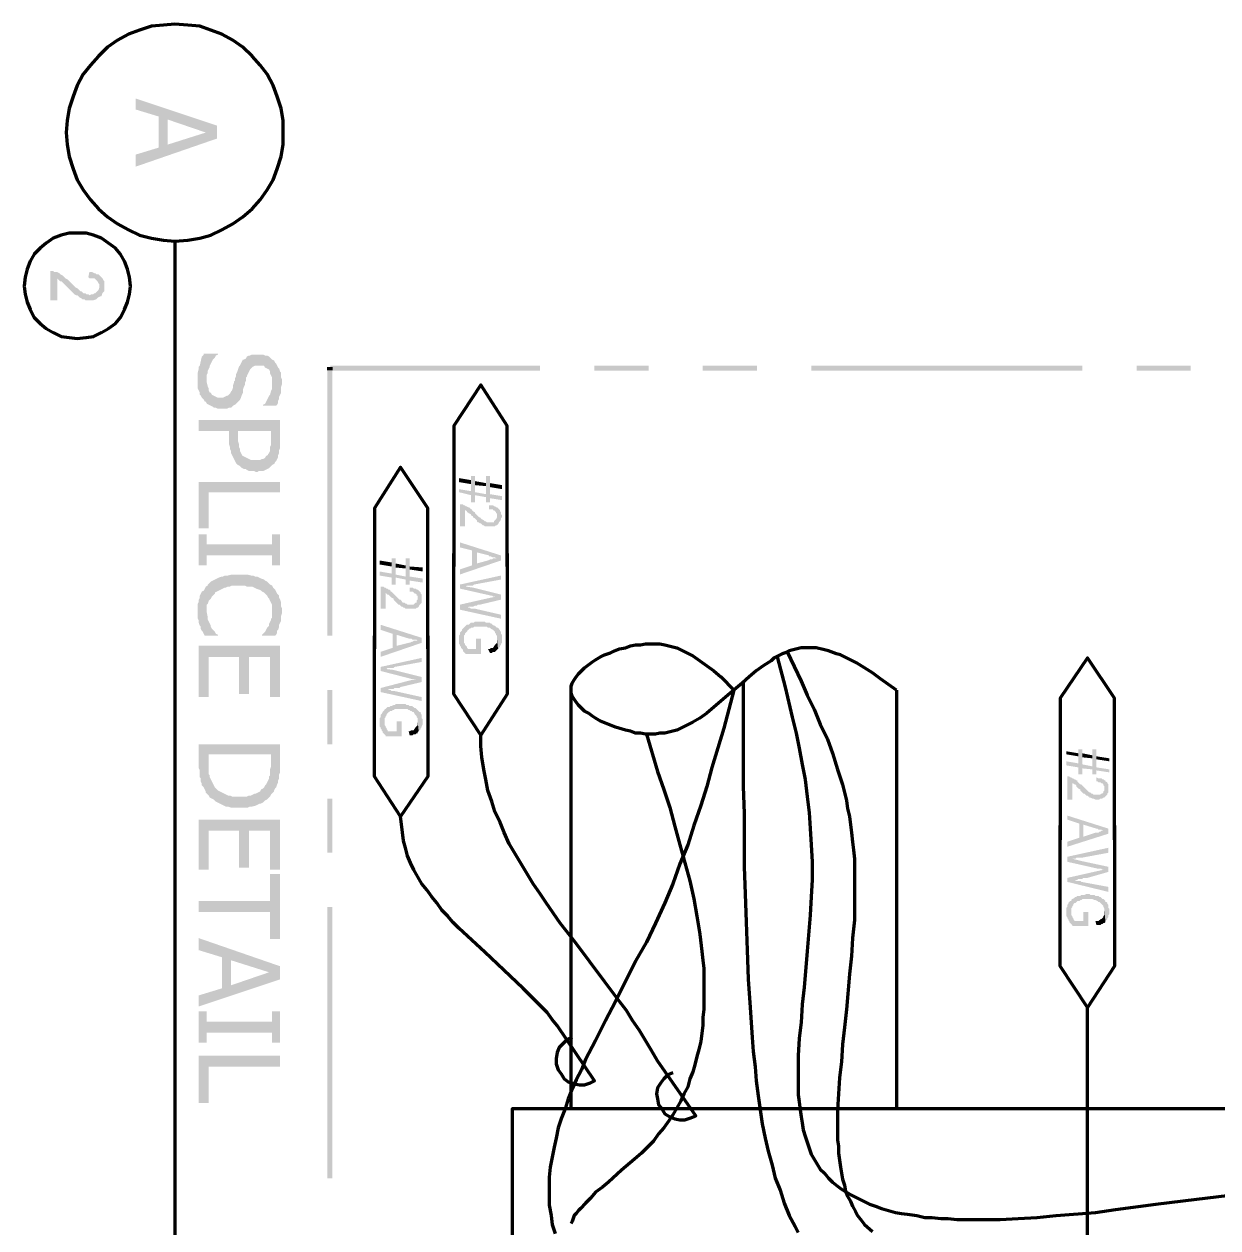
# Model space of a CAD drawing. Header units: inches. Extents: x -186 to 186, y -282 to 282.
# Drawn here: x 82.15 to 126.19, y 80.31 to 124.7 of the extents above; entities that cross this region are included whole.
import ezdxf

# ---------------------------------------------------------------- set-up
doc = ezdxf.new("R2010")
doc.units = ezdxf.units.IN
doc.header["$MEASUREMENT"] = 0
doc.layers.add('H', color=7, linetype='CONTINUOUS', lineweight=100)
doc.layers.add('P', color=250, linetype='CONTINUOUS', lineweight=100)

msp = doc.modelspace()

# ---------------------------------------------------------------- hatches: boundary and pattern name
at = {"layer": 'H', "linetype": 'Continuous'}
for points in [[(89.259, 120.481), (89.259, 120.963), (86.259, 121.963), (86.259, 121.556), (87.111, 121.296), (87.111, 120.148), (87.444, 121.185), (88.852, 120.704)], [(89.259, 120.481), (88.852, 120.704), (87.444, 120.259), (87.444, 121.185), (87.111, 120.148), (86.259, 119.889), (86.259, 119.444)], [(84.963, 114.667), (84.926, 115.037), (84.926, 115), (84.889, 114.889), (84.852, 114.852), (84.815, 114.815), (84.778, 114.778), (84.741, 114.778), (84.704, 114.741), (84.63, 114.741), (84.556, 114.704), (84.519, 114.741), (84.444, 114.741), (84.407, 114.778), (84.333, 114.778), (84.296, 114.815), (84.259, 114.852), (84.222, 114.852), (84.185, 114.889), (84.148, 114.926), (84.111, 114.963), (84.037, 115), (83.815, 115.222), (83.778, 115.259), (83.741, 115.296), (83.667, 115.333), (83.63, 115.37), (83.593, 115.407), (83.556, 115.444), (83.481, 115.481), (83.444, 115.519), (83.37, 115.556), (83.259, 115.556), (83.222, 115.593), (83.185, 115.593), (83.111, 115.593), (83.111, 114.519), (83.37, 114.519), (83.37, 115.333), (83.407, 115.296), (83.444, 115.259), (83.481, 115.222), (83.519, 115.222), (83.556, 115.185), (83.593, 115.148), (83.63, 115.111), (83.741, 115), (83.778, 114.963), (83.852, 114.889), (83.889, 114.852), (83.926, 114.815), (84, 114.741), (84.074, 114.704), (84.111, 114.704), (84.148, 114.667), (84.185, 114.63), (84.259, 114.593), (84.296, 114.556), (84.37, 114.556), (84.407, 114.519), (84.481, 114.519), (84.519, 114.519), (84.667, 114.519), (84.704, 114.519), (84.815, 114.556), (84.852, 114.593), (84.889, 114.63)], [(85.111, 115.037), (85.111, 115.111), (85.111, 115.185), (85.111, 115.222), (85.074, 115.259), (85.037, 115.333), (85, 115.37), (84.963, 115.407), (84.926, 115.444), (84.889, 115.481), (84.815, 115.481), (84.778, 115.519), (84.741, 115.519), (84.667, 115.556), (84.63, 115.556), (84.556, 115.556), (84.519, 115.37), (84.556, 115.333), (84.63, 115.333), (84.741, 115.333), (84.778, 115.296), (84.815, 115.259), (84.852, 115.222), (84.889, 115.148), (84.926, 115.111), (84.926, 115.037), (84.963, 114.667), (85, 114.667), (85.037, 114.778), (85.074, 114.815), (85.111, 114.852), (85.111, 114.889), (85.111, 114.963)], [(89.296, 112.519), (89.296, 112.556), (88.778, 112.556), (88.778, 112.519), (88.704, 112.444), (88.63, 112.111), (88.593, 112.074), (88.593, 112), (88.556, 111.852), (88.556, 111.741), (88.556, 111.407), (88.556, 111.333), (88.556, 111.259), (88.593, 111.185), (88.63, 111.111), (88.63, 111.037), (88.667, 111), (88.704, 110.926), (88.778, 110.852), (88.815, 110.778), (88.852, 110.778), (88.889, 111.593), (88.889, 111.667), (88.889, 111.778), (88.926, 111.852), (88.926, 111.926), (89, 112.074), (89, 112.111), (89.037, 112.185), (89.074, 112.259), (89.111, 112.333), (89.185, 112.407), (89.222, 112.481)], [(91.37, 112.296), (91.296, 112.333), (91.222, 112.407), (91.185, 112.444), (91.111, 112.481), (91.037, 112.481), (90.963, 112.519), (90.889, 112.519), (90.778, 112.519), (90.704, 112.519), (90.63, 112.519), (90.556, 112.519), (90.481, 112.481), (90.444, 112.481), (90.37, 112.444), (90.333, 112.37), (90.259, 112.333), (90.222, 112.333), (90.185, 112.259), (90.148, 112.185), (90.111, 112.111), (90.074, 112.074), (90, 111.852), (89.963, 111.778), (89.963, 111.704), (89.926, 111.63), (89.926, 111.556), (89.889, 111.519), (89.889, 111.481), (89.852, 111.37), (89.852, 111.296), (89.815, 111.185), (89.778, 111.148), (89.741, 111.074), (89.667, 111), (89.63, 111), (89.556, 110.963), (89.481, 110.926), (89.296, 110.926), (89.222, 110.963), (89.148, 111), (89.074, 111.037), (89.037, 111.111), (89, 111.111), (88.963, 111.185), (88.963, 111.259), (88.926, 111.333), (88.889, 111.481), (88.889, 111.593), (88.852, 110.778), (88.889, 110.704), (88.963, 110.667), (89.037, 110.63), (89.111, 110.593), (89.148, 110.556), (89.222, 110.556), (89.296, 110.519), (89.37, 110.519), (89.556, 110.519), (89.63, 110.519), (89.704, 110.556), (89.778, 110.556), (89.852, 110.63), (89.926, 110.667), (90.074, 110.815), (90.111, 110.852), (90.148, 110.926), (90.185, 111.037), (90.222, 111.111), (90.222, 111.148), (90.222, 111.222), (90.259, 111.333), (90.296, 111.407), (90.296, 111.481), (90.333, 111.556), (90.333, 111.667), (90.37, 111.704), (90.37, 111.741), (90.407, 111.815), (90.444, 111.889), (90.481, 111.963), (90.519, 112), (90.593, 112.074), (90.667, 112.111), (90.741, 112.111), (90.852, 112.111), (90.926, 112.111), (91, 112.111), (91.037, 112.037), (91.111, 112), (91.185, 111.963), (91.222, 111.889), (91.222, 111.815), (91.296, 111.667), (91.296, 111.593), (91.296, 111.481)], [(91.667, 111.519), (91.667, 111.593), (91.63, 111.667), (91.63, 111.778), (91.63, 111.852), (91.593, 111.889), (91.556, 112), (91.519, 112.037), (91.481, 112.111), (91.444, 112.185), (91.407, 112.222), (91.37, 112.296), (91.296, 111.481), (91.296, 111.444), (91.296, 111.333), (91.296, 111.259), (91.259, 111.185), (91.222, 111.037), (91.185, 111), (91.148, 110.926), (91.111, 110.852), (91.074, 110.778), (91.037, 110.704), (90.963, 110.667), (90.963, 110.63), (91.444, 110.63), (91.481, 110.667), (91.519, 110.741), (91.519, 110.815), (91.556, 110.889), (91.556, 110.963), (91.593, 111.037), (91.63, 111.111), (91.63, 111.185), (91.63, 111.259), (91.63, 111.333), (91.667, 111.444)], [(93.333, 102.148), (93.519, 102.148), (93.333, 112)], [(93.519, 102.148), (93.333, 112), (93.519, 112)], [(93.444, 112.111), (93.444, 111.926), (101.185, 112.111)], [(93.444, 111.926), (101.185, 112.111), (101.185, 111.926)], [(103.185, 112.111), (103.185, 111.926), (105.185, 112.111)], [(103.185, 111.926), (105.185, 112.111), (105.185, 111.926)], [(107.185, 112.111), (107.185, 111.926), (109.185, 112.111)], [(107.185, 111.926), (109.185, 112.111), (109.185, 111.926)], [(111.185, 112.111), (111.185, 111.926), (121.185, 112.111)], [(111.185, 111.926), (121.185, 112.111), (121.185, 111.926)], [(123.185, 112.111), (123.185, 111.926), (125.185, 112.111)], [(123.185, 111.926), (125.185, 112.111), (125.185, 111.926)], [(91.593, 109.333), (91.593, 110.111), (88.593, 110.111), (88.593, 109.704), (89.704, 109.704), (89.704, 109.222), (89.741, 109.111), (89.741, 109.037), (89.778, 108.963), (89.778, 108.889), (89.815, 108.815), (89.852, 108.741), (89.889, 108.667), (89.926, 108.593), (89.963, 108.519), (90.037, 108.444), (90.037, 109.704), (91.259, 109.704), (91.259, 109.37), (91.296, 108.444), (91.37, 108.481), (91.407, 108.556), (91.444, 108.593), (91.481, 108.667), (91.519, 108.741), (91.519, 108.815), (91.556, 108.889), (91.556, 108.926), (91.556, 109), (91.593, 109.074), (91.593, 109.148), (91.593, 109.259)], [(91.296, 108.444), (91.259, 109.37), (91.259, 109.185), (91.222, 109.111), (91.222, 109.037), (91.222, 108.963), (91.185, 108.889), (91.148, 108.852), (91.148, 108.815), (91.074, 108.778), (91.037, 108.704), (90.963, 108.667), (90.926, 108.667), (90.852, 108.63), (90.778, 108.63), (90.667, 108.63), (90.593, 108.63), (90.519, 108.63), (90.444, 108.667), (90.37, 108.704), (90.296, 108.741), (90.222, 108.778), (90.185, 108.815), (90.148, 108.889), (90.111, 108.963), (90.111, 109.037), (90.074, 109.111), (90.074, 109.148), (90.074, 109.222), (90.037, 109.333), (90.037, 109.704), (90.037, 108.444), (90.111, 108.407), (90.185, 108.333), (90.259, 108.296), (90.333, 108.296), (90.37, 108.259), (90.444, 108.222), (90.519, 108.222), (90.63, 108.222), (90.704, 108.185), (90.741, 108.185), (90.815, 108.222), (90.889, 108.222), (90.963, 108.222), (91.037, 108.259), (91.111, 108.296), (91.185, 108.333), (91.222, 108.37)], [(99.778, 107.148), (99.778, 107.296), (99.333, 107.37), (99.333, 108.037), (99.185, 108.037), (99.185, 107.37), (98.778, 107.444), (98.778, 108.037), (98.63, 108.037), (98.63, 107.481), (98.185, 107.556), (98.185, 107.444), (98.63, 107.333), (98.63, 107.074), (98.778, 107.074), (98.778, 107.333), (99.185, 107.259), (99.185, 107.074), (99.333, 107.074), (99.333, 107.222)], [(98.63, 107.889), (98.185, 107.963), (98.185, 107.815), (98.63, 107.741), (98.63, 107.481)], [(91.593, 107.444), (91.593, 107.815), (88.593, 107.815), (88.593, 106.111), (88.963, 106.111), (88.963, 107.444)], [(99.185, 107.778), (98.778, 107.852), (98.778, 107.704), (99.185, 107.667), (99.185, 107.37)], [(99.778, 107.556), (99.778, 107.704), (99.333, 107.778), (99.333, 107.63)], [(99.63, 106.259), (99.593, 106.556), (99.593, 106.519), (99.556, 106.444), (99.519, 106.407), (99.481, 106.37), (99.481, 106.333), (99.444, 106.333), (99.296, 106.333), (99.222, 106.333), (99.185, 106.37), (99.148, 106.37), (99.111, 106.407), (99.037, 106.444), (98.963, 106.519), (98.926, 106.519), (98.889, 106.556), (98.852, 106.593), (98.815, 106.63), (98.778, 106.667), (98.778, 106.704), (98.704, 106.741), (98.667, 106.778), (98.667, 106.815), (98.63, 106.815), (98.593, 106.852), (98.556, 106.889), (98.519, 106.889), (98.481, 106.926), (98.444, 106.926), (98.407, 106.963), (98.37, 106.963), (98.333, 107), (98.296, 107), (98.222, 107), (98.222, 106.185), (98.407, 106.185), (98.407, 106.778), (98.444, 106.778), (98.481, 106.741), (98.481, 106.704), (98.519, 106.704), (98.556, 106.667), (98.63, 106.63), (98.63, 106.593), (98.704, 106.556), (98.704, 106.519), (98.778, 106.481), (98.815, 106.444), (98.852, 106.407), (98.852, 106.37), (98.889, 106.333), (98.926, 106.333), (98.963, 106.296), (99, 106.296), (99.037, 106.259), (99.074, 106.222), (99.111, 106.222), (99.148, 106.185), (99.185, 106.185), (99.259, 106.185), (99.407, 106.185), (99.444, 106.185), (99.481, 106.185), (99.519, 106.185), (99.556, 106.222), (99.593, 106.222)], [(99.778, 106.556), (99.778, 106.593), (99.741, 106.63), (99.741, 106.667), (99.741, 106.704), (99.704, 106.741), (99.704, 106.778), (99.63, 106.852), (99.593, 106.889), (99.556, 106.889), (99.519, 106.926), (99.481, 106.926), (99.444, 106.963), (99.407, 106.963), (99.37, 106.963), (99.296, 106.963), (99.296, 106.815), (99.333, 106.815), (99.37, 106.815), (99.444, 106.815), (99.444, 106.778), (99.481, 106.778), (99.519, 106.741), (99.556, 106.704), (99.556, 106.667), (99.593, 106.667), (99.593, 106.63), (99.593, 106.556), (99.63, 106.259), (99.667, 106.333), (99.704, 106.37), (99.741, 106.444), (99.741, 106.481), (99.778, 106.519)], [(91.593, 104.741), (91.593, 105.889), (91.296, 105.889), (91.296, 105.519), (88.889, 105.519), (88.889, 105.889), (88.593, 105.889), (88.593, 104.741), (88.889, 104.741), (88.889, 105.111), (91.296, 105.111), (91.296, 104.741)], [(99.741, 104.926), (99.741, 105.111), (98.222, 105.593), (98.222, 105.407), (98.667, 105.296), (98.667, 104.741), (98.852, 105.222), (99.296, 105.111), (99.296, 105.074), (99.333, 105.074), (99.37, 105.074), (99.444, 105.037), (99.481, 105.037), (99.519, 105.037), (99.593, 105)], [(99.741, 104.926), (99.593, 105), (99.556, 105), (99.519, 105), (99.481, 105), (99.444, 105), (99.407, 104.963), (99.37, 104.963), (99.333, 104.963), (99.259, 104.926), (98.852, 104.815), (98.852, 105.222), (98.667, 104.741), (98.222, 104.593), (98.222, 104.407)], [(96.852, 104.111), (96.852, 104.259), (96.37, 104.333), (96.37, 105), (96.222, 105), (96.222, 104.333), (95.852, 104.407), (95.852, 105), (95.704, 105), (95.704, 104.444), (95.259, 104.519), (95.259, 104.37), (95.704, 104.296), (95.704, 104.037), (95.852, 104.037), (95.852, 104.296), (96.222, 104.222), (96.222, 104.037), (96.37, 104.037), (96.37, 104.185)], [(95.704, 104.852), (95.259, 104.926), (95.259, 104.778), (95.704, 104.704), (95.704, 104.444)], [(96.222, 104.741), (95.852, 104.815), (95.852, 104.667), (96.222, 104.63), (96.222, 104.333)], [(91.333, 103.926), (91.296, 104), (91.222, 104.037), (91.185, 104.074), (91.111, 104.148), (91.037, 104.185), (91, 104.222), (90.889, 104.259), (90.815, 104.296), (90.741, 104.333), (90.667, 104.333), (90.593, 104.37), (90.519, 104.37), (90.37, 104.407), (90.296, 104.407), (90, 104.407), (89.889, 104.407), (89.815, 104.407), (89.667, 104.37), (89.556, 104.37), (89.481, 104.333), (89.444, 104.333), (89.333, 104.296), (89.259, 104.259), (89.185, 104.222), (89.111, 104.185), (89.037, 104.148), (89, 104.111), (88.926, 104.037), (88.926, 104), (88.852, 103.963), (88.889, 103.074), (88.889, 103.185), (88.889, 103.296), (88.926, 103.333), (88.963, 103.444), (89, 103.481), (89.037, 103.519), (89.074, 103.593), (89.185, 103.704), (89.185, 103.741), (89.259, 103.778), (89.333, 103.815), (89.407, 103.852), (89.481, 103.889), (89.556, 103.926), (89.593, 103.926), (89.667, 103.963), (89.741, 103.963), (89.815, 104), (89.926, 104), (90, 104), (90.222, 104), (90.296, 104), (90.37, 103.963), (90.481, 103.963), (90.556, 103.963), (90.63, 103.926), (90.704, 103.889), (90.815, 103.852), (90.889, 103.815), (90.926, 103.778), (91, 103.741), (91.037, 103.704), (91.111, 103.63), (91.148, 103.556), (91.185, 103.519), (91.222, 103.444), (91.259, 103.37), (91.296, 103.296), (91.296, 103.222), (91.296, 103.148), (91.296, 103.074)], [(96.852, 104.519), (96.852, 104.667), (96.37, 104.704), (96.37, 104.593)], [(99.741, 104.222), (99.741, 104.37), (98.222, 104.037), (98.444, 103.963), (98.481, 104), (98.519, 104), (98.556, 104), (98.63, 104), (98.667, 104), (98.704, 104), (98.741, 104.037)], [(89.296, 102.148), (89.296, 102.185), (89.222, 102.222), (89.185, 102.296), (89.148, 102.333), (89.074, 102.407), (89.037, 102.481), (89.037, 102.519), (89, 102.593), (88.926, 102.741), (88.926, 102.815), (88.889, 103), (88.889, 103.074), (88.852, 103.963), (88.815, 103.889), (88.778, 103.815), (88.704, 103.778), (88.667, 103.704), (88.63, 103.63), (88.63, 103.556), (88.593, 103.481), (88.593, 103.407), (88.556, 103.333), (88.556, 103.222), (88.556, 103.148), (88.556, 102.926), (88.556, 102.852), (88.556, 102.778), (88.593, 102.704), (88.593, 102.63), (88.63, 102.519), (88.667, 102.481), (88.667, 102.407), (88.704, 102.333), (88.741, 102.296), (88.778, 102.222), (88.815, 102.148)], [(91.667, 103.074), (91.667, 103.148), (91.63, 103.222), (91.63, 103.296), (91.63, 103.37), (91.593, 103.481), (91.556, 103.556), (91.556, 103.63), (91.519, 103.667), (91.481, 103.704), (91.444, 103.778), (91.407, 103.852), (91.333, 103.926), (91.296, 103.074), (91.296, 102.889), (91.296, 102.815), (91.259, 102.778), (91.259, 102.741), (91.222, 102.667), (91.185, 102.593), (91.185, 102.519), (91.111, 102.444), (91.074, 102.37), (91.037, 102.296), (90.963, 102.222), (90.926, 102.185), (90.926, 102.148), (91.407, 102.148), (91.444, 102.185), (91.481, 102.259), (91.481, 102.333), (91.519, 102.37), (91.556, 102.481), (91.556, 102.519), (91.556, 102.556), (91.593, 102.63), (91.63, 102.704), (91.63, 102.778), (91.63, 102.815), (91.63, 102.889), (91.667, 103)], [(96.704, 103.222), (96.667, 103.519), (96.667, 103.481), (96.63, 103.444), (96.63, 103.37), (96.593, 103.37), (96.556, 103.333), (96.519, 103.296), (96.481, 103.296), (96.333, 103.296), (96.296, 103.296), (96.259, 103.333), (96.222, 103.333), (96.185, 103.37), (96.148, 103.37), (96.111, 103.37), (96.037, 103.481), (96, 103.481), (95.963, 103.519), (95.926, 103.556), (95.815, 103.667), (95.778, 103.704), (95.741, 103.741), (95.704, 103.778), (95.667, 103.778), (95.667, 103.815), (95.63, 103.852), (95.593, 103.852), (95.556, 103.889), (95.519, 103.889), (95.481, 103.926), (95.444, 103.926), (95.407, 103.963), (95.37, 103.963), (95.296, 103.963), (95.296, 103.148), (95.481, 103.148), (95.481, 103.741), (95.519, 103.704), (95.556, 103.667), (95.593, 103.667), (95.63, 103.63), (95.667, 103.593), (95.704, 103.556), (95.778, 103.519), (95.778, 103.481), (95.815, 103.444), (95.852, 103.407), (95.926, 103.333), (95.963, 103.296), (96, 103.296), (96.037, 103.259), (96.074, 103.222), (96.111, 103.222), (96.148, 103.185), (96.185, 103.185), (96.222, 103.148), (96.259, 103.148), (96.333, 103.148), (96.481, 103.148), (96.519, 103.148), (96.556, 103.148), (96.593, 103.148), (96.63, 103.185), (96.667, 103.185)], [(96.815, 103.519), (96.815, 103.556), (96.815, 103.593), (96.815, 103.63), (96.815, 103.667), (96.778, 103.704), (96.778, 103.741), (96.704, 103.815), (96.667, 103.852), (96.63, 103.852), (96.593, 103.889), (96.556, 103.889), (96.519, 103.889), (96.481, 103.926), (96.444, 103.926), (96.37, 103.926), (96.37, 103.778), (96.407, 103.778), (96.444, 103.778), (96.481, 103.778), (96.519, 103.741), (96.556, 103.704), (96.593, 103.704), (96.63, 103.667), (96.63, 103.63), (96.667, 103.63), (96.667, 103.556), (96.667, 103.519), (96.704, 103.222), (96.741, 103.296), (96.778, 103.333), (96.815, 103.37), (96.815, 103.444), (96.815, 103.481)], [(99.741, 103.481), (99.741, 103.667), (98.704, 103.926), (98.444, 103.963), (98.222, 104.037), (98.222, 103.889), (99.37, 103.63), (99.407, 103.63), (99.444, 103.593), (99.481, 103.593), (99.519, 103.593), (99.556, 103.593)], [(99.741, 103.481), (99.556, 103.593), (99.37, 103.556), (98.222, 103.296), (98.444, 103.185), (98.519, 103.185), (98.556, 103.222), (98.593, 103.222), (98.63, 103.222), (98.667, 103.222), (98.704, 103.222), (98.778, 103.259), (98.815, 103.259), (98.852, 103.259), (98.889, 103.296), (98.926, 103.296), (98.963, 103.296)], [(99.741, 102.778), (99.741, 102.926), (98.778, 103.148), (98.704, 103.148), (98.667, 103.148), (98.63, 103.148), (98.593, 103.185), (98.556, 103.185), (98.519, 103.185), (98.481, 103.185), (98.444, 103.185), (98.222, 103.296), (98.222, 103.111)], [(96.815, 101.889), (96.815, 102.074), (95.296, 102.556), (95.296, 102.37), (95.741, 102.222), (95.741, 101.704), (95.889, 102.185), (96.37, 102.037), (96.407, 102.037), (96.444, 102.037), (96.481, 102), (96.519, 102), (96.556, 102), (96.63, 102), (96.667, 101.963)], [(99.778, 102.037), (99.778, 102.111), (99.778, 102.148), (99.778, 102.185), (99.741, 102.222), (99.741, 102.296), (99.704, 102.333), (99.704, 102.37), (99.667, 102.37), (99.667, 102.407), (99.63, 102.444), (99.593, 102.444), (99.556, 102.481), (99.519, 102.519), (99.481, 102.519), (99.444, 102.556), (99.407, 102.556), (99.407, 102.593), (99.37, 102.593), (99.333, 102.63), (99.296, 102.63), (99.222, 102.63), (99.185, 102.63), (99.148, 102.667), (99.074, 102.667), (99.037, 102.667), (98.926, 102.667), (98.852, 102.667), (98.778, 102.667), (98.741, 102.63), (98.704, 102.63), (98.667, 102.63), (98.63, 102.63), (98.593, 102.593), (98.556, 102.556), (98.519, 102.556), (98.481, 102.556), (98.444, 102.519), (98.407, 102.481), (98.296, 102.37), (98.296, 102.333), (98.259, 102.296), (98.222, 102.259), (98.222, 102.222), (98.222, 102.185), (98.185, 102.148), (98.185, 102.111), (98.185, 101.963), (98.185, 101.926), (98.185, 101.852), (98.222, 101.815), (98.222, 101.778), (98.259, 101.741), (98.259, 101.704), (98.296, 101.667), (98.333, 101.63), (98.333, 101.593), (98.37, 101.556), (98.37, 102.037), (98.37, 102.111), (98.37, 102.148), (98.407, 102.185), (98.407, 102.222), (98.444, 102.259), (98.481, 102.296), (98.519, 102.37), (98.556, 102.37), (98.556, 102.407), (98.593, 102.407), (98.63, 102.444), (98.667, 102.444), (98.704, 102.444), (98.741, 102.481), (98.778, 102.481), (98.852, 102.481), (98.889, 102.481), (99.037, 102.481), (99.111, 102.481), (99.185, 102.481), (99.222, 102.481), (99.259, 102.444), (99.333, 102.444), (99.37, 102.407), (99.444, 102.37), (99.481, 102.333), (99.519, 102.296), (99.519, 102.259), (99.556, 102.222), (99.556, 102.185), (99.593, 102.148), (99.593, 102.111), (99.593, 102.037), (99.63, 101.667), (99.667, 101.667), (99.667, 101.704), (99.704, 101.741), (99.704, 101.778), (99.741, 101.815), (99.741, 101.852), (99.778, 101.889), (99.778, 101.926), (99.778, 102)], [(96.815, 101.889), (96.667, 101.963), (96.63, 101.963), (96.593, 101.963), (96.556, 101.963), (96.519, 101.963), (96.481, 101.926), (96.444, 101.926), (96.37, 101.889), (96.333, 101.889), (95.889, 101.778), (95.889, 102.185), (95.741, 101.704), (95.296, 101.556), (95.296, 101.37)], [(91.593, 99.889), (91.593, 101.778), (88.593, 101.778), (88.593, 99.889), (88.963, 99.889), (88.963, 101.37), (90.074, 101.37), (90.074, 100), (90.444, 100), (90.444, 101.37), (91.222, 101.37), (91.222, 99.889)], [(99, 101.481), (99, 102.037), (98.815, 102.037), (98.815, 101.667), (98.519, 101.667), (98.481, 101.704), (98.481, 101.741), (98.444, 101.778), (98.407, 101.815), (98.407, 101.852), (98.37, 101.889), (98.37, 101.963), (98.37, 102.037), (98.37, 101.556), (98.407, 101.519), (98.444, 101.481)], [(99.63, 101.667), (99.593, 102.037), (99.593, 101.963), (99.593, 101.889), (99.556, 101.852), (99.519, 101.815), (99.444, 101.704), (99.407, 101.704), (99.37, 101.704), (99.333, 101.667), (99.259, 101.667), (99.333, 101.519), (99.407, 101.519), (99.444, 101.556), (99.481, 101.556), (99.519, 101.556), (99.556, 101.593), (99.593, 101.63)], [(96.815, 101.185), (96.815, 101.333), (95.296, 101), (95.481, 100.926), (95.519, 100.926), (95.556, 100.963), (95.593, 100.963), (95.63, 100.963), (95.667, 100.963), (95.704, 100.963), (95.778, 100.963), (95.815, 101)], [(96.815, 100.444), (96.815, 100.63), (95.778, 100.889), (95.481, 100.926), (95.296, 101), (95.296, 100.852), (96.444, 100.556), (96.481, 100.556), (96.519, 100.556), (96.556, 100.556), (96.593, 100.556), (96.63, 100.556)], [(96.815, 100.444), (96.63, 100.556), (96.444, 100.519), (95.296, 100.222), (95.481, 100.148), (95.556, 100.148), (95.63, 100.185), (95.667, 100.185), (95.704, 100.185), (95.741, 100.185), (95.778, 100.185), (95.815, 100.222), (95.852, 100.222), (95.889, 100.222), (95.963, 100.222), (96, 100.222), (96.037, 100.259)], [(93.333, 98.148), (93.519, 98.148), (93.333, 100.148)], [(93.519, 98.148), (93.333, 100.148), (93.519, 100.148)], [(96.815, 99.741), (96.815, 99.889), (95.815, 100.111), (95.778, 100.111), (95.741, 100.111), (95.704, 100.111), (95.667, 100.148), (95.63, 100.148), (95.556, 100.148), (95.519, 100.148), (95.481, 100.148), (95.296, 100.222), (95.296, 100.074)], [(96.852, 99), (96.852, 99.074), (96.815, 99.111), (96.815, 99.148), (96.815, 99.185), (96.815, 99.222), (96.778, 99.296), (96.778, 99.333), (96.741, 99.333), (96.63, 99.444), (96.593, 99.481), (96.556, 99.481), (96.519, 99.519), (96.481, 99.519), (96.481, 99.556), (96.444, 99.556), (96.37, 99.556), (96.333, 99.593), (96.296, 99.593), (96.259, 99.593), (96.222, 99.63), (96.148, 99.63), (96.111, 99.63), (96, 99.63), (95.926, 99.63), (95.852, 99.63), (95.815, 99.593), (95.778, 99.593), (95.704, 99.556), (95.667, 99.556), (95.63, 99.519), (95.593, 99.519), (95.556, 99.519), (95.481, 99.444), (95.444, 99.444), (95.444, 99.407), (95.407, 99.37), (95.37, 99.333), (95.333, 99.259), (95.296, 99.222), (95.296, 99.185), (95.296, 99.148), (95.259, 99.111), (95.259, 99.074), (95.259, 98.926), (95.259, 98.889), (95.259, 98.815), (95.296, 98.778), (95.296, 98.741), (95.333, 98.704), (95.333, 98.667), (95.37, 98.63), (95.37, 98.593), (95.407, 98.556), (95.444, 98.519), (95.444, 99), (95.444, 99.074), (95.444, 99.111), (95.481, 99.148), (95.481, 99.185), (95.519, 99.222), (95.519, 99.259), (95.556, 99.296), (95.593, 99.333), (95.63, 99.333), (95.63, 99.37), (95.667, 99.37), (95.704, 99.37), (95.741, 99.407), (95.778, 99.407), (95.815, 99.444), (95.852, 99.444), (95.889, 99.444), (95.963, 99.444), (96.111, 99.444), (96.148, 99.444), (96.222, 99.444), (96.296, 99.444), (96.333, 99.407), (96.37, 99.407), (96.407, 99.37), (96.444, 99.37), (96.481, 99.333), (96.519, 99.333), (96.556, 99.259), (96.593, 99.222), (96.63, 99.185), (96.63, 99.148), (96.667, 99.111), (96.667, 99.074), (96.667, 99), (96.704, 98.63), (96.741, 98.667), (96.778, 98.704), (96.778, 98.741), (96.815, 98.778), (96.815, 98.815), (96.852, 98.889), (96.852, 98.963)], [(96.074, 98.444), (96.074, 99), (95.889, 99), (95.889, 98.63), (95.593, 98.63), (95.556, 98.63), (95.556, 98.667), (95.519, 98.704), (95.519, 98.741), (95.481, 98.778), (95.481, 98.815), (95.444, 98.852), (95.444, 98.889), (95.444, 99), (95.444, 98.519), (95.481, 98.481), (95.481, 98.444)], [(96.704, 98.63), (96.667, 99), (96.667, 98.889), (96.667, 98.852), (96.63, 98.815), (96.593, 98.778), (96.519, 98.667), (96.444, 98.667), (96.37, 98.63), (96.333, 98.63), (96.37, 98.481), (96.407, 98.481), (96.481, 98.481), (96.519, 98.519), (96.556, 98.519), (96.593, 98.519), (96.63, 98.556), (96.667, 98.556), (96.667, 98.593)], [(91.593, 97.481), (91.593, 98.148), (88.593, 98.148), (88.593, 97.259), (88.63, 97.185), (88.63, 97.074), (88.63, 97), (88.63, 96.926), (88.667, 96.889), (88.667, 96.852), (88.667, 96.778), (88.704, 96.704), (88.704, 96.63), (88.778, 96.556), (88.815, 96.481), (88.852, 96.407), (88.852, 96.37), (88.889, 96.333), (88.963, 97.778), (91.259, 97.778), (91.259, 97.481), (91.259, 96.296), (91.296, 96.333), (91.37, 96.407), (91.37, 96.444), (91.407, 96.519), (91.444, 96.556), (91.481, 96.667), (91.519, 96.741), (91.519, 96.815), (91.556, 96.889), (91.556, 96.963), (91.556, 97.037), (91.593, 97.111), (91.593, 97.296), (91.593, 97.37)], [(91.259, 96.296), (91.259, 97.481), (91.259, 97.333), (91.222, 97.222), (91.222, 97.148), (91.222, 97.074), (91.222, 97), (91.185, 96.963), (91.185, 96.889), (91.148, 96.815), (91.111, 96.741), (91.074, 96.667), (91.037, 96.63), (91, 96.556), (90.963, 96.519), (90.889, 96.481), (90.852, 96.407), (90.778, 96.37), (90.704, 96.333), (90.667, 96.333), (90.593, 96.296), (90.519, 96.259), (90.444, 96.259), (90.37, 96.222), (90.296, 96.222), (90.185, 96.222), (89.963, 96.222), (89.889, 96.222), (89.815, 96.222), (89.741, 96.259), (89.667, 96.259), (89.593, 96.296), (89.519, 96.333), (89.444, 96.37), (89.37, 96.407), (89.296, 96.444), (89.222, 96.519), (89.185, 96.556), (89.148, 96.63), (89.111, 96.704), (89.074, 96.778), (89.037, 96.852), (89, 96.926), (89, 97), (88.963, 97.037), (88.963, 97.111), (88.963, 97.185), (88.963, 97.296), (88.963, 97.778), (88.889, 96.333), (88.963, 96.259), (89, 96.185), (89.074, 96.148), (89.148, 96.111), (89.222, 96.037), (89.296, 96), (89.37, 95.963), (89.444, 95.926), (89.519, 95.889), (89.593, 95.852), (89.667, 95.852), (89.778, 95.815), (89.852, 95.815), (89.926, 95.815), (90, 95.815), (90.222, 95.815), (90.333, 95.815), (90.407, 95.815), (90.481, 95.852), (90.556, 95.852), (90.704, 95.889), (90.778, 95.926), (90.852, 95.963), (90.889, 95.963), (90.963, 96), (91.037, 96.074), (91.111, 96.111), (91.148, 96.148), (91.222, 96.222)], [(122.185, 97.111), (122.185, 97.222), (121.704, 97.296), (121.704, 97.963), (121.556, 97.963), (121.556, 97.333), (121.185, 97.407), (121.185, 97.963), (121.037, 97.963), (121.037, 97.444), (120.593, 97.519), (120.593, 97.37), (121.037, 97.296), (121.037, 97.037), (121.185, 97.037), (121.185, 97.259), (121.556, 97.222), (121.556, 97.037), (121.704, 97.037), (121.704, 97.185)], [(121.037, 97.815), (120.593, 97.889), (120.593, 97.778), (121.037, 97.704), (121.037, 97.444)], [(121.556, 97.741), (121.185, 97.815), (121.185, 97.667), (121.556, 97.63), (121.556, 97.333)], [(122.185, 97.519), (122.185, 97.63), (121.704, 97.704), (121.704, 97.593)], [(122.037, 96.222), (122, 96.519), (122, 96.481), (122, 96.444), (121.963, 96.407), (121.963, 96.37), (121.926, 96.333), (121.889, 96.333), (121.852, 96.296), (121.815, 96.296), (121.667, 96.296), (121.63, 96.296), (121.593, 96.296), (121.556, 96.333), (121.519, 96.333), (121.481, 96.37), (121.444, 96.37), (121.37, 96.444), (121.333, 96.481), (121.296, 96.519), (121.259, 96.556), (121.222, 96.593), (121.185, 96.63), (121.148, 96.667), (121.111, 96.667), (121.074, 96.704), (121.037, 96.741), (121, 96.778), (121, 96.815), (120.963, 96.815), (120.926, 96.852), (120.889, 96.852), (120.852, 96.889), (120.815, 96.889), (120.778, 96.926), (120.741, 96.926), (120.704, 96.963), (120.63, 96.963), (120.63, 96.111), (120.815, 96.111), (120.815, 96.741), (120.815, 96.704), (120.852, 96.704), (120.889, 96.667), (120.926, 96.667), (120.963, 96.63), (120.963, 96.593), (121, 96.556), (121.037, 96.519), (121.111, 96.481), (121.111, 96.444), (121.148, 96.407), (121.185, 96.37), (121.222, 96.333), (121.259, 96.333), (121.296, 96.296), (121.333, 96.259), (121.37, 96.259), (121.407, 96.222), (121.444, 96.222), (121.444, 96.185), (121.481, 96.185), (121.556, 96.148), (121.593, 96.148), (121.667, 96.111), (121.815, 96.111), (121.852, 96.148), (121.889, 96.148), (121.926, 96.148), (121.963, 96.185), (122, 96.185)], [(122.148, 96.519), (122.148, 96.556), (122.148, 96.63), (122.148, 96.667), (122.111, 96.704), (122.111, 96.741), (122.037, 96.778), (122.037, 96.815), (122, 96.815), (121.963, 96.852), (121.926, 96.852), (121.889, 96.889), (121.852, 96.889), (121.815, 96.889), (121.778, 96.889), (121.704, 96.926), (121.704, 96.778), (121.741, 96.778), (121.778, 96.741), (121.815, 96.741), (121.852, 96.741), (121.889, 96.704), (121.926, 96.704), (121.963, 96.667), (121.963, 96.63), (122, 96.593), (122, 96.556), (122, 96.519), (122.037, 96.222), (122.074, 96.259), (122.111, 96.296), (122.111, 96.333), (122.148, 96.37), (122.148, 96.407), (122.148, 96.481)], [(93.333, 94.148), (93.519, 94.148), (93.333, 96.148)], [(93.519, 94.148), (93.333, 96.148), (93.519, 96.148)], [(122.148, 94.852), (122.148, 95.037), (120.63, 95.519), (120.63, 95.37), (121.074, 95.222), (121.074, 94.704), (121.222, 95.185), (121.704, 95.037), (121.741, 95.037), (121.778, 95), (121.815, 95), (121.852, 95), (121.889, 95), (121.963, 94.963), (122, 94.963)], [(91.593, 93.519), (91.593, 95.37), (88.593, 95.37), (88.593, 93.519), (88.963, 93.519), (88.963, 94.963), (90.074, 94.963), (90.074, 93.593), (90.444, 93.593), (90.444, 94.963), (91.222, 94.963), (91.222, 93.519)], [(122.148, 94.852), (122, 94.963), (121.963, 94.963), (121.926, 94.963), (121.889, 94.963), (121.852, 94.926), (121.815, 94.926), (121.778, 94.889), (121.704, 94.889), (121.667, 94.889), (121.222, 94.741), (121.222, 95.185), (121.074, 94.704), (120.63, 94.556), (120.63, 94.37)], [(122.148, 94.148), (122.148, 94.333), (120.63, 94), (120.815, 93.926), (120.852, 93.926), (120.889, 93.926), (120.926, 93.926), (120.963, 93.963), (121, 93.963), (121.037, 93.963), (121.111, 93.963), (121.148, 93.963)], [(122.148, 93.444), (122.148, 93.63), (121.111, 93.852), (120.815, 93.926), (120.63, 94), (120.63, 93.815), (121.778, 93.556), (121.815, 93.556), (121.852, 93.556), (121.889, 93.556), (121.926, 93.519), (121.963, 93.519)], [(91.593, 90.963), (91.593, 93.37), (91.222, 93.37), (91.222, 92.37), (88.593, 92.37), (88.593, 91.963), (91.222, 91.963), (91.222, 90.963)], [(122.148, 93.444), (121.963, 93.519), (121.778, 93.481), (120.63, 93.222), (120.815, 93.148), (120.889, 93.148), (120.963, 93.148), (121, 93.148), (121.037, 93.185), (121.074, 93.185), (121.111, 93.185), (121.148, 93.185), (121.185, 93.185), (121.222, 93.222), (121.296, 93.222), (121.333, 93.222), (121.37, 93.222)], [(122.148, 92.704), (122.148, 92.889), (121.148, 93.074), (121.111, 93.111), (121.074, 93.111), (121.037, 93.111), (121, 93.111), (120.963, 93.111), (120.889, 93.148), (120.852, 93.148), (120.815, 93.148), (120.63, 93.222), (120.63, 93.074)], [(122.185, 91.963), (122.185, 92.074), (122.148, 92.111), (122.148, 92.148), (122.148, 92.185), (122.148, 92.222), (122.111, 92.259), (122.111, 92.296), (122.074, 92.333), (122.037, 92.333), (122.037, 92.37), (122, 92.407), (121.963, 92.444), (121.926, 92.444), (121.889, 92.481), (121.852, 92.519), (121.815, 92.519), (121.778, 92.556), (121.704, 92.556), (121.667, 92.556), (121.63, 92.593), (121.593, 92.593), (121.556, 92.593), (121.481, 92.593), (121.444, 92.63), (121.333, 92.63), (121.259, 92.593), (121.185, 92.593), (121.148, 92.593), (121.111, 92.556), (121.037, 92.556), (121, 92.556), (120.963, 92.519), (120.926, 92.519), (120.889, 92.481), (120.815, 92.444), (120.778, 92.407), (120.778, 92.37), (120.741, 92.37), (120.704, 92.333), (120.667, 92.296), (120.667, 92.259), (120.63, 92.222), (120.63, 92.185), (120.63, 92.148), (120.593, 92.111), (120.593, 92.037), (120.593, 91.889), (120.593, 91.852), (120.593, 91.815), (120.63, 91.778), (120.63, 91.741), (120.667, 91.704), (120.667, 91.667), (120.704, 91.63), (120.704, 91.593), (120.741, 91.556), (120.778, 91.519), (120.778, 91.963), (120.778, 92.074), (120.778, 92.111), (120.815, 92.148), (120.815, 92.185), (120.852, 92.222), (120.852, 92.259), (120.889, 92.296), (120.926, 92.296), (120.963, 92.333), (121, 92.37), (121.037, 92.37), (121.074, 92.37), (121.111, 92.407), (121.148, 92.407), (121.185, 92.444), (121.222, 92.444), (121.296, 92.444), (121.444, 92.444), (121.481, 92.444), (121.556, 92.444), (121.63, 92.407), (121.667, 92.407), (121.741, 92.37), (121.778, 92.333), (121.815, 92.333), (121.889, 92.259), (121.926, 92.222), (121.963, 92.185), (121.963, 92.148), (122, 92.074), (122, 92), (122.037, 91.593), (122.037, 91.63), (122.074, 91.667), (122.111, 91.704), (122.111, 91.741), (122.148, 91.778), (122.148, 91.815), (122.148, 91.852), (122.185, 91.889), (122.185, 91.926)], [(93.333, 82.148), (93.519, 82.148), (93.333, 92.148)], [(93.519, 82.148), (93.333, 92.148), (93.519, 92.148)], [(121.407, 91.444), (121.407, 91.963), (121.222, 91.963), (121.222, 91.63), (120.926, 91.63), (120.889, 91.63), (120.889, 91.667), (120.852, 91.704), (120.852, 91.741), (120.815, 91.778), (120.815, 91.815), (120.778, 91.852), (120.778, 91.889), (120.778, 91.963), (120.778, 91.519), (120.815, 91.481), (120.815, 91.444)], [(122.037, 91.593), (122, 92), (122, 91.889), (122, 91.852), (121.963, 91.815), (121.963, 91.778), (121.926, 91.741), (121.889, 91.704), (121.852, 91.704), (121.852, 91.667), (121.815, 91.667), (121.778, 91.63), (121.704, 91.63), (121.667, 91.63), (121.704, 91.481), (121.741, 91.481), (121.815, 91.481), (121.852, 91.481), (121.889, 91.519), (121.926, 91.519), (121.963, 91.556), (122, 91.556)], [(91.593, 89.481), (91.593, 89.963), (88.593, 91), (88.593, 90.556), (89.444, 90.296), (89.444, 89.148), (89.778, 90.185), (91.185, 89.741)], [(91.593, 89.481), (91.185, 89.741), (89.778, 89.259), (89.778, 90.185), (89.444, 89.148), (88.593, 88.889), (88.593, 88.481)], [(91.593, 87.148), (91.593, 88.296), (91.296, 88.296), (91.296, 87.926), (88.889, 87.926), (88.889, 88.296), (88.593, 88.296), (88.593, 87.148), (88.889, 87.148), (88.889, 87.519), (91.296, 87.519), (91.296, 87.148)], [(91.593, 86.259), (91.593, 86.667), (88.593, 86.667), (88.593, 84.926), (88.963, 84.926), (88.963, 86.259)]]:
    msp.add_hatch(color=0, dxfattribs=at).paths.add_polyline_path(points)

# ---------------------------------------------------------------- linework, layer by layer
at = {"layer": 'P', "color": 0, "linetype": 'Continuous'}
for points in [[(87.704, 116.704), (88.185, 116.741), (88.63, 116.815), (89.037, 116.926), (89.444, 117.111), (89.852, 117.333), (90.222, 117.593), (90.556, 117.889), (90.852, 118.222), (91.111, 118.593), (91.333, 118.963), (91.481, 119.37), (91.63, 119.815), (91.704, 120.259), (91.704, 120.704), (91.704, 121.148), (91.63, 121.593), (91.481, 122.037), (91.333, 122.444), (91.111, 122.852), (90.852, 123.185), (90.556, 123.519), (90.222, 123.852), (89.852, 124.111), (89.444, 124.333), (89.037, 124.481), (88.63, 124.63), (88.185, 124.667), (87.704, 124.704), (87.296, 124.667), (86.852, 124.63), (86.407, 124.481), (86, 124.333), (85.593, 124.111), (85.222, 123.852), (84.889, 123.519), (84.593, 123.185), (84.333, 122.852), (84.111, 122.444), (83.963, 122.037), (83.815, 121.593), (83.741, 121.148), (83.704, 120.704), (83.741, 120.259), (83.815, 119.815), (83.963, 119.37), (84.111, 118.963), (84.333, 118.593), (84.593, 118.222), (84.889, 117.889), (85.222, 117.593), (85.593, 117.333), (86, 117.111), (86.407, 116.926), (86.852, 116.815), (87.296, 116.741), (87.704, 116.704), (87.704, 22.259)], [(84.111, 113.111), (84.444, 113.148), (84.704, 113.185), (85, 113.333), (85.259, 113.481), (85.519, 113.667), (85.704, 113.889), (85.852, 114.185), (85.963, 114.444), (86.037, 114.741), (86.074, 115.037), (86.037, 115.37), (85.963, 115.667), (85.852, 115.963), (85.704, 116.222), (85.519, 116.444), (85.259, 116.63), (85, 116.815), (84.704, 116.926), (84.444, 117), (84.111, 117), (83.815, 117), (83.519, 116.926), (83.222, 116.815), (82.963, 116.63), (82.741, 116.444), (82.519, 116.222), (82.37, 115.963), (82.259, 115.667), (82.185, 115.37), (82.148, 115.037), (82.185, 114.741), (82.259, 114.444), (82.37, 114.185), (82.519, 113.889), (82.741, 113.667), (82.963, 113.481), (83.222, 113.333), (83.519, 113.185), (83.815, 113.148), (84.111, 113.111)], [(93.333, 112), (93.519, 112)], [(99.963, 104.704), (99.963, 109.889), (99, 111.407), (98, 109.889), (98, 104.704)], [(97.037, 101.667), (97.037, 106.852), (96.037, 108.37), (95.074, 106.852), (95.074, 101.667)], [(99.963, 105.185), (99.963, 100), (99, 98.481), (98, 100), (98, 105.185)], [(97.037, 102.148), (97.037, 96.963), (96.037, 95.481), (95.074, 96.963), (95.074, 102.148)], [(114.333, 100.148), (113.741, 100.556), (113.444, 100.778), (113.148, 100.963), (112.852, 101.148), (112.556, 101.296), (112.259, 101.444), (112.111, 101.481), (111.815, 101.593), (111.667, 101.63), (111.37, 101.704), (111.222, 101.704), (110.963, 101.704), (110.815, 101.704), (110.667, 101.667), (110.519, 101.63), (110.37, 101.593), (110.222, 101.519), (110.111, 101.481), (109.963, 101.407), (109.815, 101.333), (109.704, 101.222), (109.407, 101.037), (109.148, 100.852), (108.889, 100.63), (108.63, 100.407), (108.111, 99.963), (107.852, 99.741), (107.593, 99.519), (107.333, 99.296), (107.074, 99.111), (106.815, 98.963), (106.667, 98.889), (106.519, 98.815), (106.37, 98.741), (106.222, 98.667), (106.074, 98.63), (105.926, 98.593), (105.778, 98.556), (105.593, 98.556), (105.444, 98.519), (105.259, 98.519), (105.074, 98.519), (104.889, 98.556), (104.704, 98.556), (104.519, 98.63), (104.333, 98.667), (103.963, 98.778), (103.778, 98.852), (103.593, 98.926), (103.407, 99), (103.222, 99.111), (103.111, 99.185), (102.963, 99.296), (102.815, 99.37), (102.704, 99.481), (102.593, 99.593), (102.519, 99.704), (102.444, 99.815), (102.37, 99.926), (102.333, 100.037), (102.333, 100.185), (102.333, 100.296), (102.37, 100.407), (102.444, 100.519), (102.519, 100.63), (102.593, 100.741), (102.704, 100.852), (102.815, 100.963), (102.963, 101.074), (103.111, 101.185), (103.222, 101.259), (103.407, 101.37), (103.556, 101.444), (103.778, 101.519), (103.926, 101.593), (104.111, 101.667), (104.333, 101.704), (104.519, 101.778), (104.704, 101.815), (104.889, 101.815), (105.074, 101.852), (105.222, 101.852), (105.444, 101.852), (105.593, 101.852), (105.778, 101.815), (105.926, 101.778), (106.074, 101.741), (106.222, 101.704), (106.37, 101.63), (106.519, 101.556), (106.667, 101.481), (106.815, 101.407), (107.074, 101.222), (107.333, 101.037), (107.593, 100.852), (107.852, 100.63), (108.333, 100.148)], [(109.926, 101.37), (110.222, 100.259), (110.481, 99.148), (110.63, 98.556), (110.741, 98), (110.852, 97.407), (110.963, 96.852), (111.037, 96.222), (111.111, 95.63), (111.148, 95.037), (111.185, 94.444), (111.222, 93.815), (111.222, 93.148), (111.185, 92.519), (111.148, 91.852), (111.037, 90.519), (110.926, 89.185), (110.852, 88.556), (110.815, 87.889), (110.741, 87.296), (110.704, 86.667), (110.704, 86.37), (110.704, 85.481), (110.704, 85.222), (110.741, 84.963), (110.778, 84.667), (110.815, 84.407), (110.852, 84.185), (110.889, 83.926), (110.963, 83.704), (111.037, 83.481), (111.111, 83.259), (111.185, 83.037), (111.296, 82.852), (111.407, 82.667), (111.519, 82.481), (111.667, 82.333), (111.815, 82.148), (111.963, 82), (112.148, 81.852), (112.296, 81.741), (112.481, 81.63), (112.667, 81.519), (112.889, 81.407), (113.111, 81.296), (113.333, 81.185), (113.556, 81.111), (113.778, 81.037), (114.037, 80.963), (114.296, 80.889), (114.519, 80.852), (114.815, 80.815), (115.074, 80.778), (115.37, 80.704), (115.63, 80.704), (115.963, 80.667), (116.222, 80.667), (116.556, 80.63), (116.852, 80.63), (117.185, 80.63), (117.481, 80.63), (118.148, 80.63), (118.815, 80.667), (119.519, 80.704), (120.222, 80.778), (121.667, 80.889), (122.407, 81), (123.889, 81.185), (125.407, 81.37), (126.926, 81.556)], [(110.296, 101.556), (110.815, 100.481), (111.037, 99.963), (111.296, 99.444), (111.519, 98.889), (111.778, 98.333), (111.963, 97.815), (112.148, 97.222), (112.333, 96.667), (112.407, 96.37), (112.481, 96.074), (112.519, 95.778), (112.593, 95.481), (112.63, 95.185), (112.667, 94.889), (112.704, 94.556), (112.741, 94.259), (112.778, 93.926), (112.778, 93.63), (112.778, 92.963), (112.778, 92.333), (112.778, 91.667), (112.704, 91), (112.667, 90.333), (112.593, 89.667), (112.481, 88.37), (112.407, 87.704), (112.333, 87.074), (112.296, 86.444), (112.222, 85.852), (112.185, 85.259), (112.148, 84.667), (112.148, 84.37), (112.148, 83.852), (112.148, 83.556), (112.185, 83.333), (112.185, 83.074), (112.222, 82.815), (112.259, 82.556), (112.296, 82.333), (112.333, 82.111), (112.407, 81.889), (112.444, 81.667), (112.519, 81.481), (112.63, 81.296), (112.704, 81.111), (112.815, 80.926), (112.889, 80.778), (113.037, 80.593), (113.148, 80.444), (113.444, 80.185)], [(122.37, 94.63), (122.37, 99.852), (121.37, 101.333), (120.37, 99.852), (120.37, 94.63)], [(108.667, 100.444), (108.667, 98.519), (108.667, 96.593), (108.704, 95.593), (108.704, 94.63), (108.704, 93.63), (108.741, 92.63), (108.778, 91.593), (108.815, 90.556), (108.852, 89.481), (108.926, 88.444), (109, 87.333), (109.037, 86.815), (109.111, 86.259), (109.148, 85.741), (109.222, 85.185), (109.296, 84.667), (109.37, 84.148), (109.481, 83.63), (109.593, 83.148), (109.741, 82.63), (109.852, 82.148), (110.037, 81.704), (110.185, 81.222), (110.37, 80.778), (110.593, 80.37), (110.704, 80.148)], [(108.333, 100.148), (107.963, 98.741), (107.519, 97.296), (107.333, 96.593), (107.111, 95.889), (106.852, 95.148), (106.63, 94.444), (106.333, 93.741), (106.074, 93), (105.778, 92.296), (105.444, 91.556), (105.111, 90.852), (104.704, 90.148), (103.963, 88.667), (103.593, 87.963), (103.222, 87.222), (102.852, 86.519), (102.704, 86.148), (102.519, 85.778), (102.37, 85.444), (102.222, 85.074), (102.111, 84.704), (101.963, 84.333), (101.852, 84), (101.778, 83.63), (101.704, 83.296), (101.63, 82.926), (101.556, 82.556), (101.519, 82.185), (101.519, 81.852), (101.519, 81.481), (101.519, 81.148), (101.593, 80.778), (101.63, 80.444), (101.741, 80.111)], [(102.333, 84.704), (102.333, 100.148)], [(114.333, 100.148), (114.333, 84.704), (102.333, 84.704)], [(105.519, 86.481), (105.296, 86.852), (105.074, 87.222), (104.852, 87.593), (104.593, 87.963), (104.37, 88.333), (104.111, 88.667), (103.556, 89.407), (102.481, 90.852), (101.926, 91.556), (101.407, 92.296), (101.185, 92.63), (100.926, 93), (100.704, 93.37), (100.481, 93.741), (100.259, 94.111), (100.037, 94.481), (99.852, 94.889), (99.704, 95.259), (99.519, 95.667), (99.407, 96.037), (99.259, 96.444), (99.185, 96.852), (99.111, 97.222), (99.037, 97.667), (99, 98.074), (99, 98.481)], [(105.111, 98.519), (105.519, 97.148), (105.741, 96.481), (105.963, 95.815), (106.148, 95.111), (106.333, 94.444), (106.704, 93.111), (106.852, 92.444), (106.963, 91.815), (107.074, 91.148), (107.148, 90.519), (107.185, 90.185), (107.222, 89.889), (107.222, 89.556), (107.222, 89.259), (107.222, 88.667), (107.222, 88.37), (107.185, 88.074), (107.185, 87.778), (107.148, 87.481), (107.111, 87.185), (107.037, 86.889), (106.963, 86.63), (106.889, 86.333), (106.815, 86.074), (106.704, 85.815), (106.63, 85.519), (106.481, 85.259), (106.37, 85), (106.222, 84.741), (106.074, 84.481), (105.926, 84.259), (105.741, 84), (105.556, 83.778), (105.37, 83.519), (105.148, 83.296), (104.926, 83.074), (104.667, 82.852), (104.185, 82.444), (103.704, 82), (103.481, 81.815), (103.222, 81.63), (103.037, 81.407), (102.852, 81.222), (102.667, 81.037), (102.593, 80.963), (102.519, 80.852), (102.444, 80.778), (102.407, 80.667), (102.37, 80.556), (102.333, 80.481)], [(101.815, 87.778), (101.63, 88), (101.444, 88.259), (101.222, 88.481), (101, 88.704), (100.556, 89.148), (100.074, 89.593), (99.148, 90.481), (98.667, 90.926), (98.185, 91.37), (97.963, 91.593), (97.778, 91.815), (97.556, 92.037), (97.37, 92.296), (97.185, 92.519), (97, 92.778), (96.815, 93), (96.667, 93.259), (96.519, 93.519), (96.407, 93.778), (96.296, 94.037), (96.222, 94.333), (96.148, 94.593), (96.111, 94.889), (96.074, 95.185), (96.037, 95.481)], [(122.37, 95.148), (122.37, 89.963), (121.37, 88.444), (120.37, 89.963), (120.37, 95.148)], [(121.37, 80.556), (121.37, 88.444)], [(102.37, 87.333), (102.185, 87.259), (102.037, 87.111), (101.889, 86.963), (101.815, 86.778), (101.778, 86.556), (101.778, 86.37), (101.852, 86.148), (101.963, 86), (102.074, 85.815), (102.222, 85.704), (102.444, 85.63), (102.63, 85.593), (102.815, 85.593), (103.037, 85.667), (103.185, 85.741), (101.815, 87.778)], [(106.074, 86.037), (105.889, 85.963), (105.741, 85.815), (105.63, 85.667), (105.519, 85.481), (105.481, 85.259), (105.519, 85.074), (105.556, 84.852), (105.667, 84.704), (105.778, 84.519), (105.963, 84.407), (106.148, 84.333), (106.333, 84.296), (106.519, 84.296), (106.741, 84.37), (106.926, 84.444), (105.519, 86.481)], [(171.37, 84.704), (100.148, 84.704), (100.148, 50.741), (149.444, 50.741)], [(100.148, 84.704), (100.148, 84.704)], [(121.556, 79.889), (121.37, 79.926), (121.185, 79.889), (121, 79.815), (120.815, 79.704), (120.667, 79.556), (120.556, 79.407), (120.481, 79.222), (120.481, 79), (120.481, 78.815), (120.556, 78.63), (120.667, 78.444), (120.815, 78.296), (121, 78.185), (121.185, 78.111), (121.37, 78.111), (121.37, 80.556)]]:
    msp.add_lwpolyline(points, dxfattribs=at)

doc.saveas('drawing.dxf')
